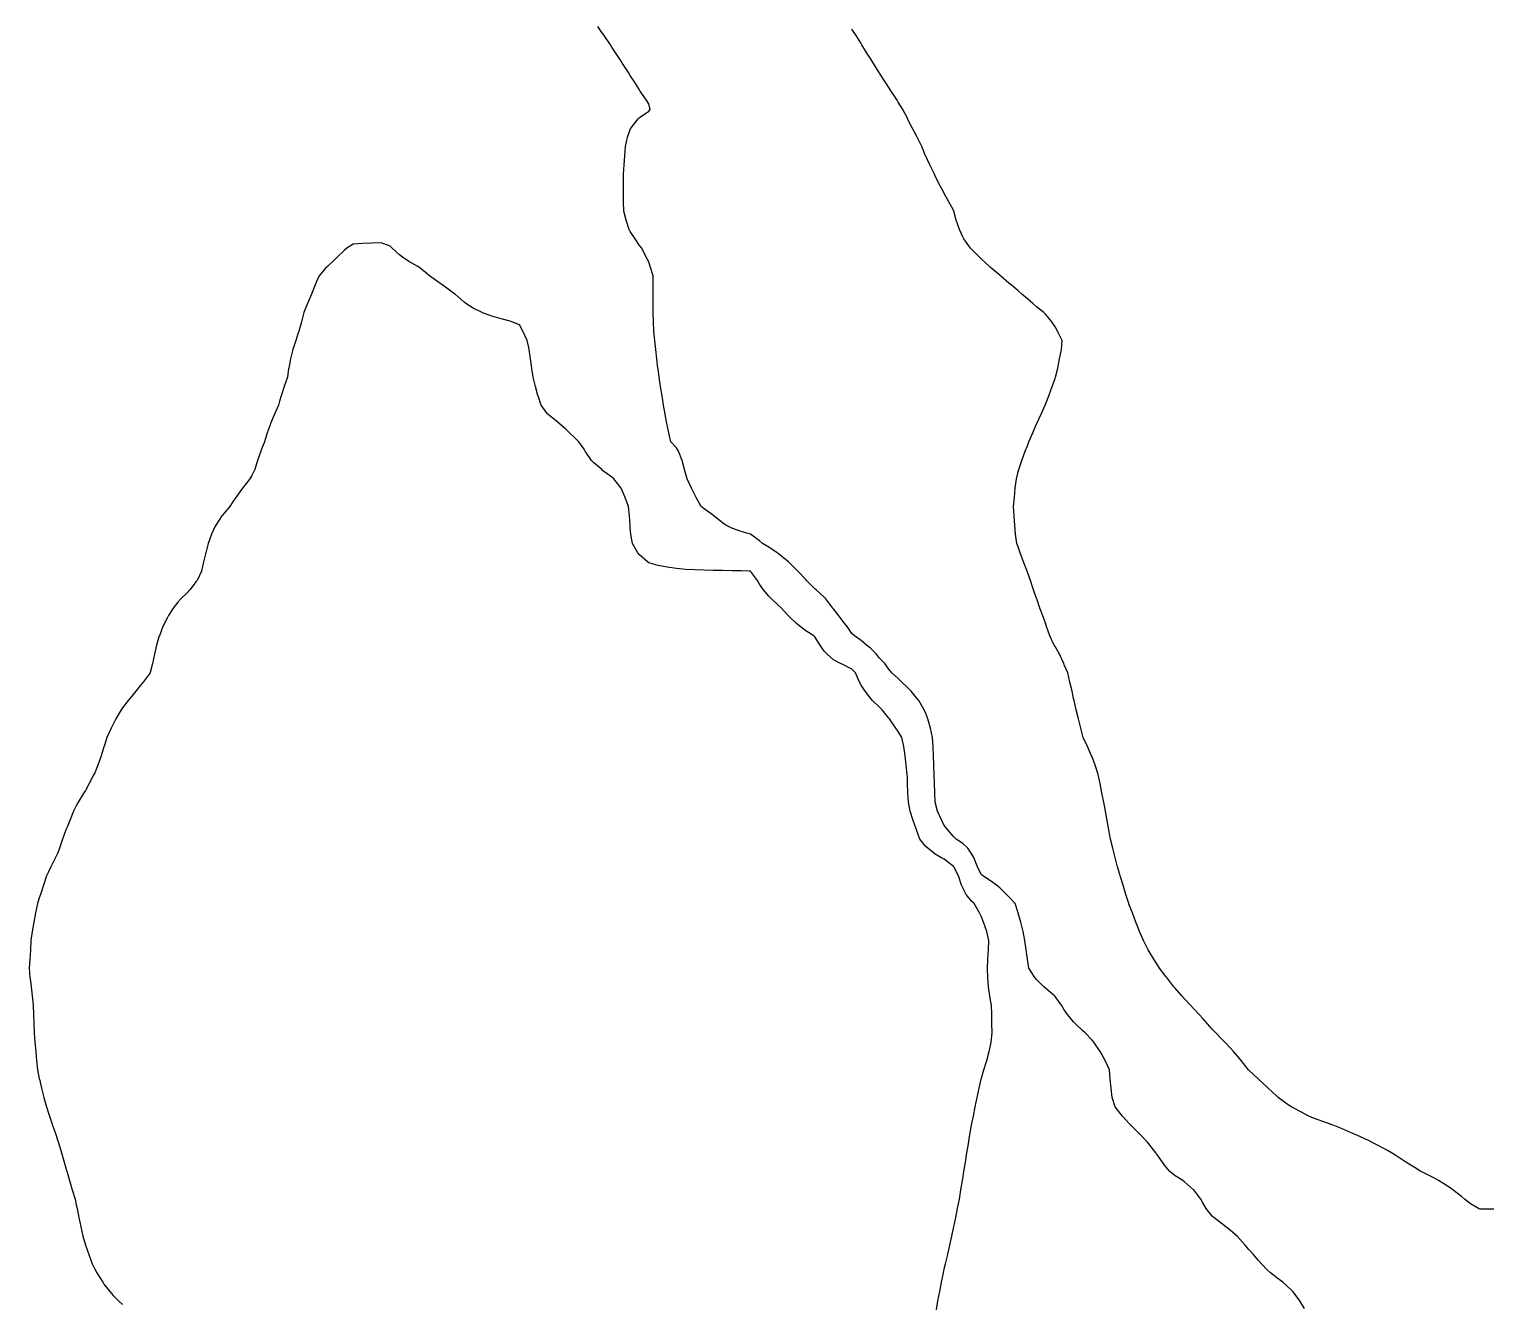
# Model space of a CAD drawing. Header units: inches. Extents: x -13671948.9 to -13671906.2, y 5686257.7 to 5686300.4.
# Drawn here: x -13671912.84 to -13671906.23, y 5686275.7 to 5686281.46 of the extents above; entities that cross this region are included whole.
import ezdxf

# ---------------------------------------------------------------- set-up
doc = ezdxf.new("R2010")
doc.units = ezdxf.units.IN
doc.header["$MEASUREMENT"] = 0

msp = doc.modelspace()

# ---------------------------------------------------------------- linework, layer by layer
for points in [[(-13671907.0825, 5686275.6822), (-13671907.1033, 5686275.7172), (-13671907.1242, 5686275.7459), (-13671907.1352, 5686275.7589), (-13671907.1659, 5686275.7892), (-13671907.1803, 5686275.8006), (-13671907.2076, 5686275.8204), (-13671907.2361, 5686275.8423), (-13671907.2493, 5686275.855), (-13671907.2764, 5686275.884), (-13671907.291, 5686275.9006), (-13671907.3128, 5686275.9257), (-13671907.3327, 5686275.9485), (-13671907.3503, 5686275.9674), (-13671907.3744, 5686275.9945), (-13671907.3867, 5686276.0091), (-13671907.416, 5686276.0337), (-13671907.4367, 5686276.0507), (-13671907.4577, 5686276.0669), (-13671907.4912, 5686276.0924), (-13671907.4994, 5686276.0987), (-13671907.5263, 5686276.1341), (-13671907.5411, 5686276.1596), (-13671907.55, 5686276.1758), (-13671907.582, 5686276.2175), (-13671907.5828, 5686276.2184), (-13671907.6245, 5686276.2546), (-13671907.6317, 5686276.2592), (-13671907.6662, 5686276.2814), (-13671907.6908, 5686276.3009), (-13671907.7079, 5686276.3223), (-13671907.7234, 5686276.3426), (-13671907.7496, 5686276.3788), (-13671907.7537, 5686276.3843), (-13671907.7857, 5686276.426), (-13671907.7913, 5686276.4329), (-13671907.8243, 5686276.4677), (-13671907.833, 5686276.4762), (-13671907.8661, 5686276.5094), (-13671907.8747, 5686276.5186), (-13671907.9041, 5686276.5511), (-13671907.9164, 5686276.5655), (-13671907.9365, 5686276.5928), (-13671907.9508, 5686276.6345), (-13671907.9552, 5686276.6762), (-13671907.9581, 5686276.704), (-13671907.9592, 5686276.7179), (-13671907.9625, 5686276.7596), (-13671907.9816, 5686276.8013), (-13671907.9998, 5686276.8347), (-13671908.0048, 5686276.843), (-13671908.0337, 5686276.8847), (-13671908.0415, 5686276.8941), (-13671908.0722, 5686276.9264), (-13671908.0832, 5686276.9358), (-13671908.1168, 5686276.9681), (-13671908.1249, 5686276.9763), (-13671908.1519, 5686277.0098), (-13671908.1666, 5686277.0308), (-13671908.1796, 5686277.0515), (-13671908.2083, 5686277.0901), (-13671908.2111, 5686277.0932), (-13671908.25, 5686277.127), (-13671908.2591, 5686277.1349), (-13671908.2917, 5686277.1669), (-13671908.3004, 5686277.1766), (-13671908.3272, 5686277.2183), (-13671908.3334, 5686277.2593), (-13671908.3335, 5686277.2599), (-13671908.3392, 5686277.3016), (-13671908.3446, 5686277.3433), (-13671908.3527, 5686277.385), (-13671908.3633, 5686277.4267), (-13671908.3751, 5686277.4675), (-13671908.3753, 5686277.4684), (-13671908.3893, 5686277.5101), (-13671908.4168, 5686277.5408), (-13671908.427, 5686277.5518), (-13671908.4585, 5686277.5816), (-13671908.4729, 5686277.5935), (-13671908.5002, 5686277.6135), (-13671908.5347, 5686277.6352), (-13671908.5419, 5686277.6413), (-13671908.5587, 5686277.6769), (-13671908.5755, 5686277.7186), (-13671908.5836, 5686277.7335), (-13671908.6027, 5686277.7603), (-13671908.6252, 5686277.7823), (-13671908.6546, 5686277.802), (-13671908.6669, 5686277.8138), (-13671908.6926, 5686277.8437), (-13671908.7086, 5686277.8625), (-13671908.7204, 5686277.8854), (-13671908.7393, 5686277.9271), (-13671908.7503, 5686277.9683), (-13671908.7505, 5686277.9688), (-13671908.7515, 5686278.0105), (-13671908.7525, 5686278.0522), (-13671908.7536, 5686278.0939), (-13671908.7551, 5686278.1356), (-13671908.7569, 5686278.1773), (-13671908.7587, 5686278.219), (-13671908.7618, 5686278.2607), (-13671908.7713, 5686278.3024), (-13671908.7833, 5686278.3441), (-13671908.792, 5686278.3689), (-13671908.7989, 5686278.3858), (-13671908.8235, 5686278.4275), (-13671908.8337, 5686278.44), (-13671908.8589, 5686278.4691), (-13671908.8754, 5686278.4863), (-13671908.8998, 5686278.5108), (-13671908.9171, 5686278.5273), (-13671908.9457, 5686278.5525), (-13671908.9588, 5686278.5696), (-13671908.9778, 5686278.5942), (-13671909.0005, 5686278.6181), (-13671909.0146, 5686278.6359), (-13671909.0422, 5686278.6637), (-13671909.0596, 5686278.6776), (-13671909.0839, 5686278.6988), (-13671909.1136, 5686278.7193), (-13671909.1256, 5686278.7305), (-13671909.1472, 5686278.761), (-13671909.1673, 5686278.7861), (-13671909.1791, 5686278.8027), (-13671909.209, 5686278.8413), (-13671909.2116, 5686278.8444), (-13671909.2436, 5686278.8861), (-13671909.2507, 5686278.894), (-13671909.2869, 5686278.9278), (-13671909.2924, 5686278.9322), (-13671909.3305, 5686278.9695), (-13671909.3341, 5686278.9734), (-13671909.3698, 5686279.0112), (-13671909.3758, 5686279.018), (-13671909.4114, 5686279.0529), (-13671909.4175, 5686279.058), (-13671909.4592, 5686279.0912), (-13671909.4636, 5686279.0946), (-13671909.5009, 5686279.1201), (-13671909.5289, 5686279.1363), (-13671909.5426, 5686279.1478), (-13671909.5842, 5686279.178), (-13671909.5843, 5686279.178), (-13671909.626, 5686279.1903), (-13671909.6677, 5686279.2057), (-13671909.6944, 5686279.2197), (-13671909.7094, 5686279.2297), (-13671909.7496, 5686279.2614), (-13671909.7511, 5686279.2629), (-13671909.7928, 5686279.2929), (-13671909.8058, 5686279.3031), (-13671909.8289, 5686279.3448), (-13671909.8344, 5686279.3555), (-13671909.8499, 5686279.3865), (-13671909.8692, 5686279.4282), (-13671909.8761, 5686279.449), (-13671909.8816, 5686279.4699), (-13671909.8924, 5686279.5116), (-13671909.9091, 5686279.5533), (-13671909.9178, 5686279.5687), (-13671909.9431, 5686279.595), (-13671909.9527, 5686279.6366), (-13671909.9595, 5686279.6716), (-13671909.9609, 5686279.6783), (-13671909.9692, 5686279.72), (-13671909.9769, 5686279.7617), (-13671909.9831, 5686279.8034), (-13671909.9893, 5686279.8451), (-13671909.9954, 5686279.8868), (-13671910.0012, 5686279.9258), (-13671910.0016, 5686279.9285), (-13671910.0068, 5686279.9702), (-13671910.0111, 5686280.0119), (-13671910.0153, 5686280.0536), (-13671910.0194, 5686280.0953), (-13671910.0219, 5686280.137), (-13671910.0235, 5686280.1787), (-13671910.0236, 5686280.2204), (-13671910.0231, 5686280.2621), (-13671910.0226, 5686280.3038), (-13671910.0231, 5686280.3455), (-13671910.0362, 5686280.3872), (-13671910.0429, 5686280.4088), (-13671910.0551, 5686280.4289), (-13671910.0748, 5686280.4706), (-13671910.0846, 5686280.4819), (-13671910.1045, 5686280.5123), (-13671910.1263, 5686280.5448), (-13671910.1308, 5686280.554), (-13671910.1458, 5686280.5957), (-13671910.1555, 5686280.6374), (-13671910.1567, 5686280.6791), (-13671910.1571, 5686280.7208), (-13671910.1576, 5686280.7625), (-13671910.1571, 5686280.8042), (-13671910.1545, 5686280.8458), (-13671910.1514, 5686280.8875), (-13671910.1477, 5686280.9292), (-13671910.1392, 5686280.9709), (-13671910.1263, 5686281.0062), (-13671910.1232, 5686281.0126), (-13671910.0908, 5686281.0543), (-13671910.0846, 5686281.0607), (-13671910.0429, 5686281.0885), (-13671910.037, 5686281.096), (-13671910.0429, 5686281.122), (-13671910.0538, 5686281.1377), (-13671910.0815, 5686281.1794), (-13671910.0846, 5686281.1843), (-13671910.1078, 5686281.2211), (-13671910.1263, 5686281.2497), (-13671910.1346, 5686281.2628), (-13671910.1617, 5686281.3045), (-13671910.168, 5686281.3145), (-13671910.189, 5686281.3462), (-13671910.2097, 5686281.3783), (-13671910.2162, 5686281.3879), (-13671910.2448, 5686281.4296), (-13671910.2514, 5686281.4395), (-13671910.2725, 5686281.4713)], [(-13671906.2277, 5686276.1305), (-13671906.2485, 5686276.1305), (-13671906.2902, 5686276.1305), (-13671906.2971, 5686276.1341), (-13671906.3319, 5686276.154), (-13671906.3592, 5686276.1758), (-13671906.3736, 5686276.1881), (-13671906.4116, 5686276.2175), (-13671906.4153, 5686276.2202), (-13671906.457, 5686276.2479), (-13671906.4766, 5686276.2592), (-13671906.4987, 5686276.2715), (-13671906.5404, 5686276.2931), (-13671906.5563, 5686276.3009), (-13671906.5821, 5686276.3174), (-13671906.6238, 5686276.3426), (-13671906.6238, 5686276.3427), (-13671906.6655, 5686276.3696), (-13671906.6896, 5686276.3843), (-13671906.7072, 5686276.3948), (-13671906.7489, 5686276.4183), (-13671906.7643, 5686276.426), (-13671906.7906, 5686276.4391), (-13671906.8323, 5686276.4586), (-13671906.8529, 5686276.4677), (-13671906.874, 5686276.4771), (-13671906.9157, 5686276.4945), (-13671906.9531, 5686276.5094), (-13671906.9574, 5686276.5111), (-13671906.9991, 5686276.5266), (-13671907.0408, 5686276.5412), (-13671907.062, 5686276.5511), (-13671907.0825, 5686276.5608), (-13671907.1242, 5686276.5829), (-13671907.1422, 5686276.5928), (-13671907.1659, 5686276.6098), (-13671907.2005, 5686276.6345), (-13671907.2076, 5686276.6402), (-13671907.2458, 5686276.6762), (-13671907.2493, 5686276.6795), (-13671907.2901, 5686276.7179), (-13671907.291, 5686276.7187), (-13671907.3327, 5686276.7579), (-13671907.3343, 5686276.7596), (-13671907.3677, 5686276.8013), (-13671907.3744, 5686276.8091), (-13671907.4028, 5686276.843), (-13671907.416, 5686276.8578), (-13671907.4413, 5686276.8847), (-13671907.4577, 5686276.9019), (-13671907.4823, 5686276.9264), (-13671907.4994, 5686276.9433), (-13671907.5205, 5686276.9681), (-13671907.5411, 5686276.9915), (-13671907.5577, 5686277.0098), (-13671907.5828, 5686277.0364), (-13671907.5975, 5686277.0515), (-13671907.6245, 5686277.0803), (-13671907.6356, 5686277.0932), (-13671907.6662, 5686277.1279), (-13671907.6716, 5686277.1349), (-13671907.7044, 5686277.1766), (-13671907.7079, 5686277.1812), (-13671907.7363, 5686277.2183), (-13671907.7496, 5686277.2389), (-13671907.7629, 5686277.2599), (-13671907.7882, 5686277.3016), (-13671907.7913, 5686277.3069), (-13671907.8091, 5686277.3433), (-13671907.8267, 5686277.385), (-13671907.833, 5686277.4011), (-13671907.843, 5686277.4267), (-13671907.8593, 5686277.4684), (-13671907.8747, 5686277.5084), (-13671907.8754, 5686277.5101), (-13671907.8884, 5686277.5518), (-13671907.9015, 5686277.5935), (-13671907.9147, 5686277.6352), (-13671907.9164, 5686277.6411), (-13671907.9263, 5686277.6769), (-13671907.9369, 5686277.7186), (-13671907.9475, 5686277.7603), (-13671907.9581, 5686277.8017), (-13671907.9582, 5686277.802), (-13671907.9656, 5686277.8437), (-13671907.9732, 5686277.8854), (-13671907.981, 5686277.9271), (-13671907.9887, 5686277.9688), (-13671907.9965, 5686278.0105), (-13671907.9998, 5686278.027), (-13671908.005, 5686278.0522), (-13671908.0144, 5686278.0939), (-13671908.0275, 5686278.1356), (-13671908.0415, 5686278.1728), (-13671908.0433, 5686278.1773), (-13671908.0617, 5686278.219), (-13671908.0813, 5686278.2607), (-13671908.0832, 5686278.2665), (-13671908.092, 5686278.3024), (-13671908.1023, 5686278.3441), (-13671908.1128, 5686278.3858), (-13671908.1227, 5686278.4275), (-13671908.1249, 5686278.4368), (-13671908.1318, 5686278.4691), (-13671908.1411, 5686278.5108), (-13671908.1512, 5686278.5525), (-13671908.1666, 5686278.589), (-13671908.1689, 5686278.5942), (-13671908.1891, 5686278.6359), (-13671908.2083, 5686278.6709), (-13671908.2123, 5686278.6776), (-13671908.2327, 5686278.7193), (-13671908.2464, 5686278.761), (-13671908.25, 5686278.7716), (-13671908.2613, 5686278.8027), (-13671908.2771, 5686278.8444), (-13671908.291, 5686278.8861), (-13671908.2917, 5686278.8881), (-13671908.3051, 5686278.9278), (-13671908.3198, 5686278.9695), (-13671908.3334, 5686279.0067), (-13671908.335, 5686279.0112), (-13671908.3505, 5686279.0529), (-13671908.3657, 5686279.0946), (-13671908.3751, 5686279.121), (-13671908.3806, 5686279.1363), (-13671908.3867, 5686279.178), (-13671908.3896, 5686279.2197), (-13671908.3929, 5686279.2614), (-13671908.3959, 5686279.3031), (-13671908.3922, 5686279.3448), (-13671908.3879, 5686279.3865), (-13671908.3829, 5686279.4282), (-13671908.3751, 5686279.4595), (-13671908.3725, 5686279.4699), (-13671908.358, 5686279.5116), (-13671908.3427, 5686279.5533), (-13671908.3334, 5686279.5774), (-13671908.3264, 5686279.595), (-13671908.3091, 5686279.6366), (-13671908.2917, 5686279.6768), (-13671908.291, 5686279.6783), (-13671908.2718, 5686279.72), (-13671908.2526, 5686279.7617), (-13671908.25, 5686279.7678), (-13671908.2372, 5686279.8034), (-13671908.2218, 5686279.8451), (-13671908.2083, 5686279.8809), (-13671908.2061, 5686279.8868), (-13671908.1966, 5686279.9285), (-13671908.188, 5686279.9702), (-13671908.179, 5686280.0119), (-13671908.1761, 5686280.0536), (-13671908.1971, 5686280.0953), (-13671908.2083, 5686280.1146), (-13671908.2236, 5686280.137), (-13671908.25, 5686280.171), (-13671908.2589, 5686280.1787), (-13671908.2917, 5686280.2056), (-13671908.3092, 5686280.2204), (-13671908.3334, 5686280.2406), (-13671908.3582, 5686280.2621), (-13671908.3751, 5686280.2771), (-13671908.4067, 5686280.3038), (-13671908.4168, 5686280.3125), (-13671908.4553, 5686280.3455), (-13671908.4585, 5686280.3481), (-13671908.5002, 5686280.3832), (-13671908.5046, 5686280.3872), (-13671908.5419, 5686280.4224), (-13671908.549, 5686280.4289), (-13671908.5836, 5686280.4639), (-13671908.5895, 5686280.4706), (-13671908.6202, 5686280.5123), (-13671908.6252, 5686280.5215), (-13671908.6401, 5686280.554), (-13671908.6543, 5686280.5957), (-13671908.6649, 5686280.6374), (-13671908.6669, 5686280.6412), (-13671908.6883, 5686280.6791), (-13671908.7086, 5686280.7165), (-13671908.7112, 5686280.7208), (-13671908.7333, 5686280.7625), (-13671908.7503, 5686280.7972), (-13671908.7535, 5686280.8042), (-13671908.7744, 5686280.8458), (-13671908.792, 5686280.8847), (-13671908.7933, 5686280.8875), (-13671908.8104, 5686280.9292), (-13671908.8307, 5686280.9709), (-13671908.8337, 5686280.9769), (-13671908.8531, 5686281.0126), (-13671908.8744, 5686281.0543), (-13671908.8754, 5686281.0563), (-13671908.8956, 5686281.096), (-13671908.9171, 5686281.1299), (-13671908.9221, 5686281.1377), (-13671908.9489, 5686281.1794), (-13671908.9588, 5686281.1949), (-13671908.9757, 5686281.2211), (-13671909.0005, 5686281.2597), (-13671909.0025, 5686281.2628), (-13671909.0287, 5686281.3045), (-13671909.0422, 5686281.3261), (-13671909.0547, 5686281.3462), (-13671909.0804, 5686281.3879), (-13671909.0839, 5686281.3935), (-13671909.1067, 5686281.4296), (-13671909.1256, 5686281.4589)], [(-13671908.744, 5686275.6755), (-13671908.7381, 5686275.7172), (-13671908.7293, 5686275.7589), (-13671908.7208, 5686275.8006), (-13671908.7126, 5686275.8423), (-13671908.7086, 5686275.8618), (-13671908.7032, 5686275.884), (-13671908.6931, 5686275.9257), (-13671908.6835, 5686275.9674), (-13671908.6744, 5686276.0091), (-13671908.6669, 5686276.0452), (-13671908.6657, 5686276.0507), (-13671908.6566, 5686276.0924), (-13671908.6483, 5686276.1341), (-13671908.6406, 5686276.1758), (-13671908.6333, 5686276.2175), (-13671908.6265, 5686276.2592), (-13671908.6252, 5686276.2676), (-13671908.6203, 5686276.3009), (-13671908.6134, 5686276.3426), (-13671908.6065, 5686276.3843), (-13671908.5998, 5686276.426), (-13671908.5931, 5686276.4677), (-13671908.5851, 5686276.5094), (-13671908.5836, 5686276.5177), (-13671908.5773, 5686276.5511), (-13671908.5696, 5686276.5928), (-13671908.5605, 5686276.6345), (-13671908.5509, 5686276.6762), (-13671908.5419, 5686276.7176), (-13671908.5418, 5686276.7179), (-13671908.5298, 5686276.7596), (-13671908.5169, 5686276.8013), (-13671908.5061, 5686276.843), (-13671908.5002, 5686276.869), (-13671908.4968, 5686276.8847), (-13671908.4927, 5686276.9264), (-13671908.4938, 5686276.9681), (-13671908.4945, 5686277.0098), (-13671908.4951, 5686277.0515), (-13671908.5002, 5686277.0741), (-13671908.5033, 5686277.0932), (-13671908.5089, 5686277.1349), (-13671908.5123, 5686277.1766), (-13671908.5136, 5686277.2183), (-13671908.5113, 5686277.2599), (-13671908.5092, 5686277.3016), (-13671908.5073, 5686277.3433), (-13671908.5165, 5686277.385), (-13671908.5316, 5686277.4267), (-13671908.5419, 5686277.4539), (-13671908.5503, 5686277.4684), (-13671908.5734, 5686277.5101), (-13671908.5836, 5686277.5196), (-13671908.6094, 5686277.5518), (-13671908.6252, 5686277.5809), (-13671908.6307, 5686277.5935), (-13671908.6448, 5686277.6352), (-13671908.6661, 5686277.6769), (-13671908.6669, 5686277.6779), (-13671908.7086, 5686277.7112), (-13671908.7238, 5686277.7186), (-13671908.7503, 5686277.7342), (-13671908.7836, 5686277.7603), (-13671908.792, 5686277.7685), (-13671908.8194, 5686277.802), (-13671908.8336, 5686277.8437), (-13671908.8337, 5686277.8441), (-13671908.8496, 5686277.8854), (-13671908.8628, 5686277.9271), (-13671908.8708, 5686277.9688), (-13671908.8725, 5686278.0105), (-13671908.8742, 5686278.0522), (-13671908.8754, 5686278.0807), (-13671908.876, 5686278.0939), (-13671908.8804, 5686278.1356), (-13671908.8855, 5686278.1773), (-13671908.8907, 5686278.219), (-13671908.9001, 5686278.2607), (-13671908.9171, 5686278.287), (-13671908.9274, 5686278.3024), (-13671908.9563, 5686278.3441), (-13671908.9588, 5686278.3476), (-13671908.9898, 5686278.3858), (-13671909.0005, 5686278.3971), (-13671909.0321, 5686278.4275), (-13671909.0422, 5686278.4381), (-13671909.0666, 5686278.4691), (-13671909.0839, 5686278.4973), (-13671909.0911, 5686278.5108), (-13671909.11, 5686278.5525), (-13671909.1256, 5686278.5682), (-13671909.1673, 5686278.5901), (-13671909.1772, 5686278.5942), (-13671909.209, 5686278.6116), (-13671909.2381, 5686278.6359), (-13671909.2507, 5686278.6509), (-13671909.2685, 5686278.6776), (-13671909.2924, 5686278.7147), (-13671909.2979, 5686278.7193), (-13671909.3341, 5686278.7424), (-13671909.3591, 5686278.761), (-13671909.3758, 5686278.7749), (-13671909.4049, 5686278.8027), (-13671909.4175, 5686278.8164), (-13671909.4444, 5686278.8444), (-13671909.4592, 5686278.8582), (-13671909.4889, 5686278.8861), (-13671909.5009, 5686278.8986), (-13671909.5251, 5686278.9278), (-13671909.5426, 5686278.953), (-13671909.5527, 5686278.9695), (-13671909.5843, 5686279.0108), (-13671909.5885, 5686279.0112), (-13671909.626, 5686279.0132), (-13671909.6677, 5686279.0136), (-13671909.7094, 5686279.014), (-13671909.7511, 5686279.0147), (-13671909.7928, 5686279.016), (-13671909.8344, 5686279.0173), (-13671909.8761, 5686279.0188), (-13671909.9178, 5686279.0234), (-13671909.9595, 5686279.0297), (-13671910.0012, 5686279.0373), (-13671910.0429, 5686279.0495), (-13671910.0481, 5686279.0529), (-13671910.0846, 5686279.0855), (-13671910.0919, 5686279.0946), (-13671910.1163, 5686279.1363), (-13671910.124, 5686279.178), (-13671910.1263, 5686279.2065), (-13671910.1273, 5686279.2197), (-13671910.1304, 5686279.2614), (-13671910.1346, 5686279.3031), (-13671910.1501, 5686279.3448), (-13671910.168, 5686279.3862), (-13671910.1682, 5686279.3865), (-13671910.2005, 5686279.4282), (-13671910.2097, 5686279.4359), (-13671910.2514, 5686279.4665), (-13671910.2552, 5686279.4699), (-13671910.2931, 5686279.5028), (-13671910.301, 5686279.5116), (-13671910.3299, 5686279.5533), (-13671910.3348, 5686279.5623), (-13671910.3582, 5686279.595), (-13671910.3765, 5686279.6131), (-13671910.401, 5686279.6366), (-13671910.4182, 5686279.6524), (-13671910.4475, 5686279.6783), (-13671910.4599, 5686279.6889), (-13671910.4985, 5686279.72), (-13671910.5016, 5686279.7235), (-13671910.5293, 5686279.7617), (-13671910.5431, 5686279.8034), (-13671910.5433, 5686279.804), (-13671910.5548, 5686279.8451), (-13671910.5649, 5686279.8868), (-13671910.571, 5686279.9285), (-13671910.5768, 5686279.9702), (-13671910.583, 5686280.0119), (-13671910.585, 5686280.0215), (-13671910.5919, 5686280.0536), (-13671910.6112, 5686280.0953), (-13671910.6267, 5686280.1236), (-13671910.6611, 5686280.137), (-13671910.6684, 5686280.14), (-13671910.7101, 5686280.1505), (-13671910.7518, 5686280.1632), (-13671910.7935, 5686280.1779), (-13671910.7959, 5686280.1787), (-13671910.8352, 5686280.1993), (-13671910.8697, 5686280.2204), (-13671910.8769, 5686280.2262), (-13671910.9179, 5686280.2621), (-13671910.9186, 5686280.2627), (-13671910.9603, 5686280.2932), (-13671910.9759, 5686280.3038), (-13671911.002, 5686280.3222), (-13671911.0336, 5686280.3455), (-13671911.0436, 5686280.3544), (-13671911.0845, 5686280.3872), (-13671911.0853, 5686280.3879), (-13671911.127, 5686280.41), (-13671911.1551, 5686280.4289), (-13671911.1687, 5686280.4395), (-13671911.2016, 5686280.4706), (-13671911.2104, 5686280.4785), (-13671911.2521, 5686280.4943), (-13671911.2938, 5686280.4924), (-13671911.3355, 5686280.4903), (-13671911.3772, 5686280.4882), (-13671911.407, 5686280.4706), (-13671911.4189, 5686280.4593), (-13671911.4505, 5686280.4289), (-13671911.4606, 5686280.4192), (-13671911.4943, 5686280.3872), (-13671911.5023, 5686280.3796), (-13671911.5311, 5686280.3455), (-13671911.544, 5686280.3193), (-13671911.55, 5686280.3038), (-13671911.5664, 5686280.2621), (-13671911.5845, 5686280.2204), (-13671911.5857, 5686280.2171), (-13671911.6008, 5686280.1787), (-13671911.6118, 5686280.137), (-13671911.6237, 5686280.0953), (-13671911.6274, 5686280.083), (-13671911.6367, 5686280.0536), (-13671911.6509, 5686280.0119), (-13671911.6612, 5686279.9702), (-13671911.6687, 5686279.9285), (-13671911.6691, 5686279.927), (-13671911.6748, 5686279.8868), (-13671911.6898, 5686279.8451), (-13671911.7033, 5686279.8034), (-13671911.7108, 5686279.7787), (-13671911.7153, 5686279.7617), (-13671911.7323, 5686279.72), (-13671911.7504, 5686279.6783), (-13671911.7525, 5686279.6729), (-13671911.7656, 5686279.6366), (-13671911.7789, 5686279.595), (-13671911.7942, 5686279.5545), (-13671911.7946, 5686279.5533), (-13671911.8092, 5686279.5116), (-13671911.8222, 5686279.4699), (-13671911.8359, 5686279.4433), (-13671911.8441, 5686279.4282), (-13671911.8772, 5686279.3865), (-13671911.8776, 5686279.386), (-13671911.9074, 5686279.3448), (-13671911.9193, 5686279.3274), (-13671911.9351, 5686279.3031), (-13671911.961, 5686279.2739), (-13671911.9702, 5686279.2614), (-13671911.9978, 5686279.2197), (-13671912.0027, 5686279.2112), (-13671912.0178, 5686279.178), (-13671912.0324, 5686279.1363), (-13671912.0432, 5686279.0946), (-13671912.0444, 5686279.09), (-13671912.0531, 5686279.0529), (-13671912.0621, 5686279.0112), (-13671912.0826, 5686278.9695), (-13671912.0861, 5686278.9644), (-13671912.1148, 5686278.9278), (-13671912.1278, 5686278.9134), (-13671912.1567, 5686278.8861), (-13671912.1695, 5686278.8718), (-13671912.1901, 5686278.8444), (-13671912.2111, 5686278.8115), (-13671912.2161, 5686278.8027), (-13671912.2366, 5686278.761), (-13671912.2528, 5686278.7199), (-13671912.2531, 5686278.7193), (-13671912.2657, 5686278.6776), (-13671912.2747, 5686278.6359), (-13671912.2845, 5686278.5942), (-13671912.2945, 5686278.554), (-13671912.295, 5686278.5525), (-13671912.3265, 5686278.5108), (-13671912.3362, 5686278.4985), (-13671912.3598, 5686278.4691), (-13671912.3779, 5686278.4471), (-13671912.3944, 5686278.4275), (-13671912.4196, 5686278.3946), (-13671912.4259, 5686278.3858), (-13671912.4489, 5686278.3441), (-13671912.4613, 5686278.3205), (-13671912.4704, 5686278.3024), (-13671912.4902, 5686278.2607), (-13671912.5028, 5686278.219), (-13671912.503, 5686278.2182), (-13671912.5155, 5686278.1773), (-13671912.5305, 5686278.1356), (-13671912.5447, 5686278.1009), (-13671912.5484, 5686278.0939), (-13671912.5693, 5686278.0522), (-13671912.5864, 5686278.0206), (-13671912.5934, 5686278.0105), (-13671912.6197, 5686277.9688), (-13671912.6281, 5686277.9519), (-13671912.6401, 5686277.9271), (-13671912.6577, 5686277.8854), (-13671912.6698, 5686277.8557), (-13671912.6746, 5686277.8437), (-13671912.6907, 5686277.802), (-13671912.7044, 5686277.7603), (-13671912.7115, 5686277.739), (-13671912.722, 5686277.7186), (-13671912.7437, 5686277.6769), (-13671912.7532, 5686277.6537), (-13671912.7623, 5686277.6352), (-13671912.7762, 5686277.5935), (-13671912.79, 5686277.5518), (-13671912.7949, 5686277.537), (-13671912.8037, 5686277.5101), (-13671912.8118, 5686277.4684), (-13671912.8194, 5686277.4267), (-13671912.8269, 5686277.385), (-13671912.8327, 5686277.3433), (-13671912.8352, 5686277.3016), (-13671912.8366, 5686277.2779), (-13671912.8377, 5686277.2599), (-13671912.8402, 5686277.2183), (-13671912.8371, 5686277.1766), (-13671912.8366, 5686277.1723), (-13671912.8322, 5686277.1349), (-13671912.8274, 5686277.0932), (-13671912.823, 5686277.0515), (-13671912.8214, 5686277.0098), (-13671912.8196, 5686276.9681), (-13671912.8179, 5686276.9264), (-13671912.8151, 5686276.8847), (-13671912.8114, 5686276.843), (-13671912.8076, 5686276.8013), (-13671912.8037, 5686276.7596), (-13671912.7949, 5686276.7194), (-13671912.7946, 5686276.7179), (-13671912.7848, 5686276.6762), (-13671912.7742, 5686276.6345), (-13671912.7623, 5686276.5928), (-13671912.7532, 5686276.5647), (-13671912.7487, 5686276.5511), (-13671912.7347, 5686276.5094), (-13671912.7201, 5686276.4677), (-13671912.7115, 5686276.4398), (-13671912.7074, 5686276.426), (-13671912.6953, 5686276.3843), (-13671912.6829, 5686276.3426), (-13671912.6707, 5686276.3009), (-13671912.6698, 5686276.2974), (-13671912.6594, 5686276.2592), (-13671912.6471, 5686276.2175), (-13671912.6338, 5686276.1758), (-13671912.6281, 5686276.1502), (-13671912.6244, 5686276.1341), (-13671912.6166, 5686276.0924), (-13671912.608, 5686276.0507), (-13671912.5984, 5686276.0091), (-13671912.5864, 5686275.9684), (-13671912.5861, 5686275.9674), (-13671912.5719, 5686275.9257), (-13671912.5559, 5686275.884), (-13671912.5447, 5686275.8598), (-13671912.5355, 5686275.8423), (-13671912.5089, 5686275.8006), (-13671912.503, 5686275.7922), (-13671912.4769, 5686275.7589), (-13671912.4613, 5686275.7413), (-13671912.4374, 5686275.7172), (-13671912.4196, 5686275.6994)]]:
    msp.add_lwpolyline(points)

doc.saveas('drawing.dxf')
